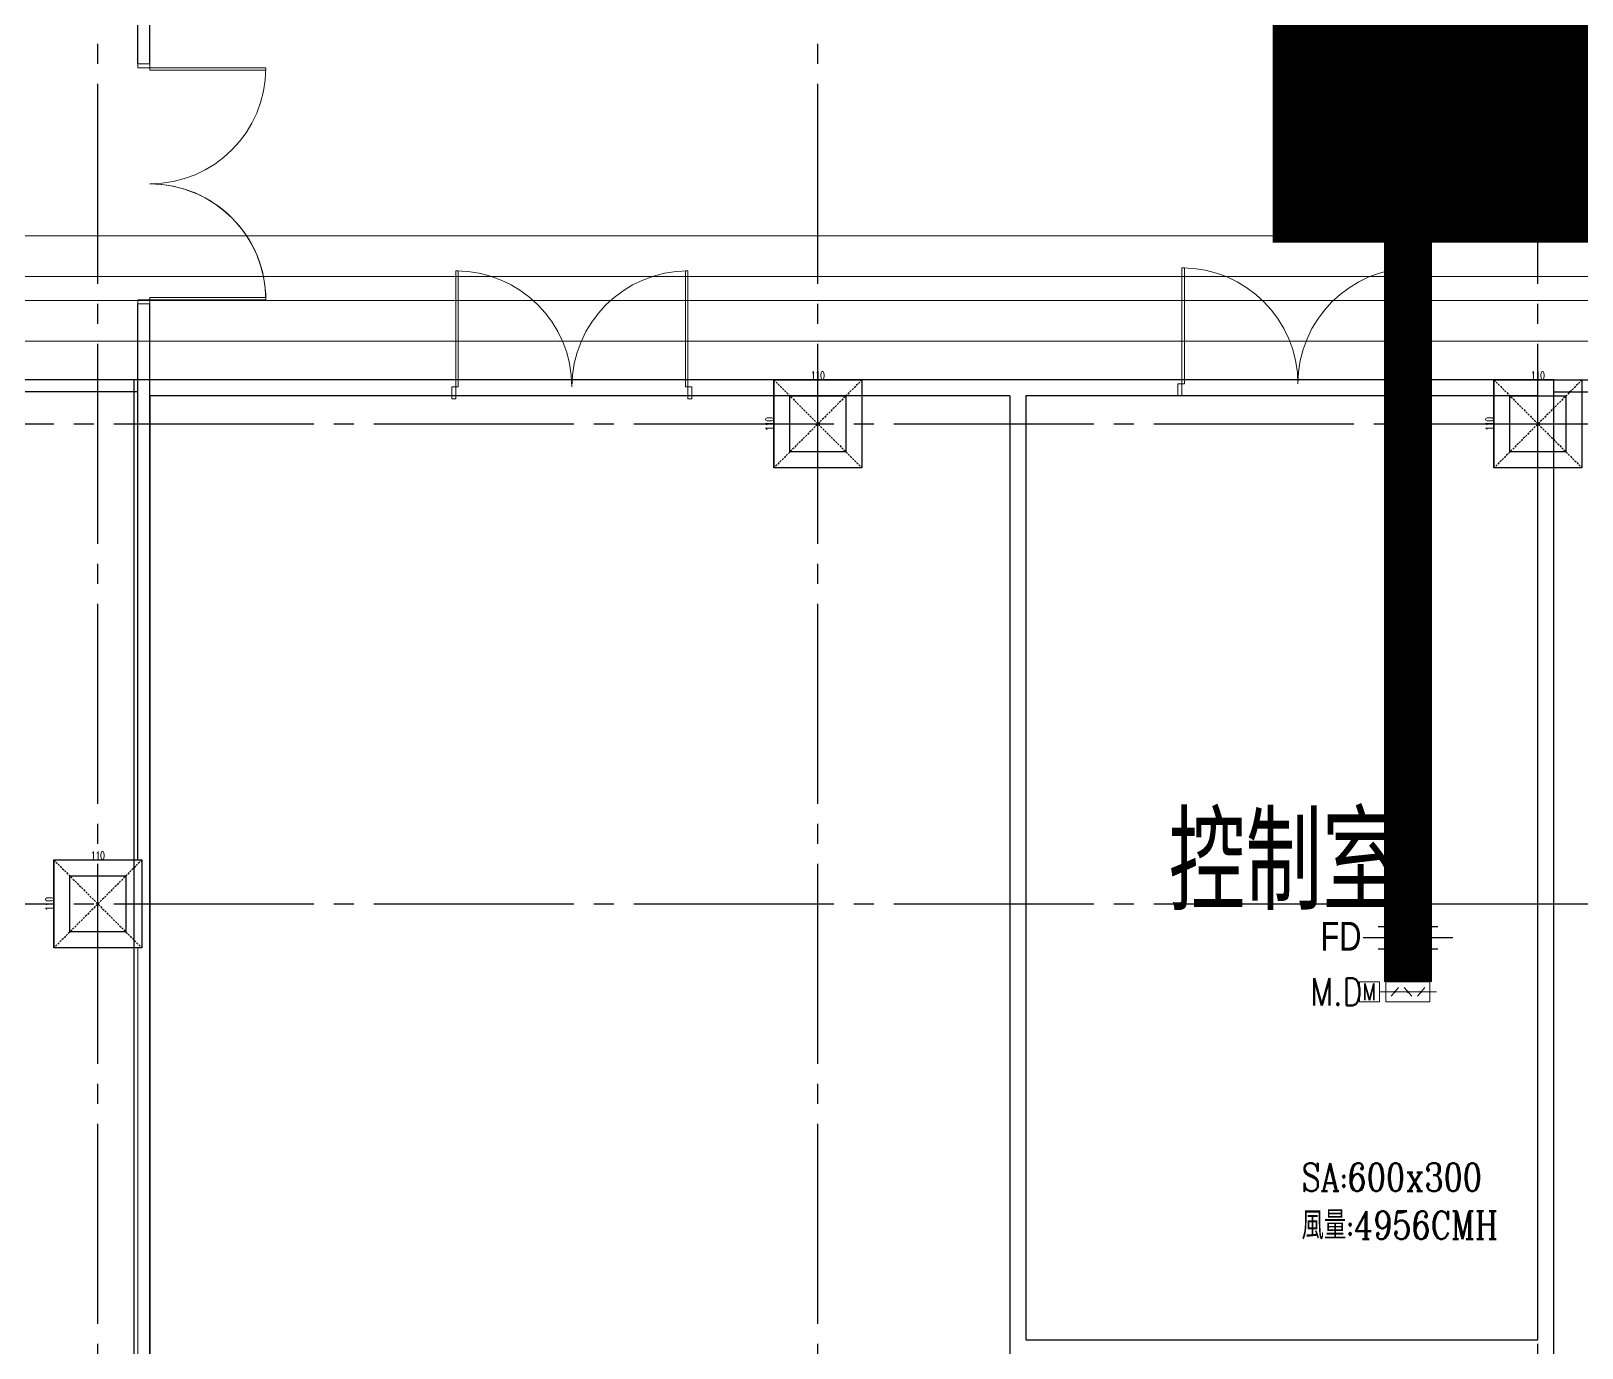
# Model space of a CAD drawing. Extents: x -18489 to 195597, y -1599 to 112111.
# Drawn here: x 1776 to 3715, y 12195 to 13841 of the extents above; entities that cross this region are included whole.
import ezdxf
from ezdxf.enums import TextEntityAlignment as Align

# ---------------------------------------------------------------- set-up
doc = ezdxf.new("R2010")
doc.units = 0
doc.header["$LTSCALE"] = 100
doc.linetypes.add('X-N-FAB-L10$0$COL-CEN-LIN', pattern=[3.25, 2.5, -0.25, 0.25, -0.25])
doc.linetypes.add('X-N-FAB-L10$0$HIDDEN', pattern=[0.375, 0.25, -0.125])
for name, color, linetype, lineweight in [('188K-SM-03-F10-MECH-EQ-Y2257103$0$0-AHU-SA', 5, 'Continuous', 0), ('188K-SM-03-F10-MECH-EQ-Y2257103$0$0-CHR', 3, 'Continuous', 0), ('188K-SM-03-F10-MECH-EQ-Y2257103$0$0-CHS', 4, 'Continuous', 0), ('188K-SM-03-F10-MECH-EQ-Y2257103$0$M-HVAC-CMDUCT', 7, 'Continuous', 0), ('X-N-FAB-L10$0$STEEL1', 8, 'Continuous', 0)]:
    doc.layers.add(name, color=color, linetype=linetype, lineweight=lineweight)
for name, color, linetype in [('188K-SM-03-F10-MECH-EQ-Y2257103$0$07.AC_2(風管)$0$AC_05_風管_TXT', 2, 'Continuous'), ('188K-SM-03-F10-MECH-EQ-Y2257103$0$07.AC_2(風管)$0$AC_05_風管_風路閥件', 7, 'Continuous'), ('188K-SM-03-F10-MECH-EQ-Y2257103$0$M-DETL-03', 3, 'Continuous'), ('188K-SM-03-F10-MECH-EQ-Y2257103$0$WALL-庫板牆', 6, 'Continuous'), ('X-N-FAB-L10$0$0-可燃氣體房', 8, 'Continuous'), ('X-N-FAB-L10$0$0-控制室', 8, 'Continuous'), ('X-N-FAB-L10$0$08', 8, 'Continuous'), ('X-N-FAB-L10$0$200K新增範圍', 8, 'Continuous'), ('X-N-FAB-L10$0$A-WALL-IN', 8, 'Continuous'), ('X-N-FAB-L10$0$BEAM', 8, 'Continuous'), ('X-N-FAB-L10$0$BLOCK', 8, 'Continuous'), ('X-N-FAB-L10$0$CCL', 8, 'X-N-FAB-L10$0$COL-CEN-LIN'), ('X-N-FAB-L10$0$COL', 8, 'Continuous'), ('X-N-FAB-L10$0$COL-S', 8, 'Continuous'), ('X-N-FAB-L10$0$DE-MMTN-F2-Z-000-P-CHEM-L10_0730$0$DOOR', 8, 'Continuous'), ('X-N-FAB-L10$0$DOOR', 8, 'Continuous'), ('X-N-FAB-L10$0$TXT-CODE', 8, 'Continuous'), ('X-N-FAB-L10$0$WALL-P', 8, 'Continuous')]:
    doc.layers.add(name, color=color, linetype=linetype)
doc.styles.add('188K-SM-03-F10-MECH-EQ-Y2257103$0$07.AC_2(風管)$0$CHINA2', font='c2.shx', dxfattribs={"width": 0.8, "bigfont": 'china2.shx'})
doc.styles.add('188K-SM-03-F10-MECH-EQ-Y2257103$0$AA-TXT', font='simplex.shx', dxfattribs={"bigfont": 'china.shx'})
doc.styles.add('188K-SM-03-F10-MECH-EQ-Y2257103$0$STDTEXT', font='complex.shx', dxfattribs={"bigfont": 'chineset.shx'})
doc.styles.add('X-N-FAB-L10$0$CHINA', font='simplex.shx', dxfattribs={"width": 0.75, "bigfont": 'chineset.shx'})
doc.styles.add('X-N-FAB-L10$0$DIM', font='simplex.shx', dxfattribs={"width": 0.67, "bigfont": 'chineset.shx'})
doc.dimstyles.new('X-N-FAB-L10$0$JJP_005_defpoint', dxfattribs={"dimtxt": 20, "dimasz": 0.5, "dimexe": 0.5, "dimexo": 0.5, "dimgap": 0.5, "dimtad": 1, "dimdsep": 46, "dimtxsty": 'X-N-FAB-L10$0$DIM', "dimblk": 'X-N-FAB-L10$0$_None', "dimcen": 10, "dimclrd": 256, "dimclre": 256, "dimclrt": 256, "dimadec": 0, "dimazin": 0, "dimtfac": 1, "dimtix": 1, "dimtmove": 2, "dimatfit": 3, "dimldrblk": 'X-N-FAB-L10$0$_None', "dimfxl": 0.5, "dimtolj": 1, "dimtzin": 0, "dimarcsym": 0})

# ---------------------------------------------------------------- blocks, each defined once
blk = doc.blocks.new('188K-SM-03-F10-MECH-EQ-Y2257103$0$A$Cba7f5b46')
at = {"layer": '188K-SM-03-F10-MECH-EQ-Y2257103$0$M-HVAC-CMDUCT', "color": 3}
for p, q in [((-2.6, 0.05), (2.6, 0.05)), ((-2.6, 0.05), (-2.6, -0.85)), ((2, 0.95), (-2, 0.95)), ((-2, 0.95), (-2, -0.85)), ((-0.86, 0.45), (-1.54, -0.35)), ((0.34, -0.35), (-0.34, 0.45)), ((1.54, 0.45), (0.86, -0.35)), ((2, -0.85), (2, 0.95)), ((-2, -0.85), (2, -0.85))]:
    blk.add_line(p, q, dxfattribs=at)
blk.add_lwpolyline([(-4.4, 0.95), (-2.6, 0.95), (-2.6, -0.85), (-4.4, -0.85)], close=True, dxfattribs=at)
for points in [[(-1.2, 0.1, 1), (-1.2, 0, 1)], [(0, 0.1, 1), (0, 0, 1)], [(1.2, 0.1, 1), (1.2, 0, 1)]]:
    blk.add_lwpolyline(points, format="xyb", close=True, dxfattribs=at)
at = {"layer": '188K-SM-03-F10-MECH-EQ-Y2257103$0$M-HVAC-CMDUCT', "color": 3, "style": '188K-SM-03-F10-MECH-EQ-Y2257103$0$AA-TXT', "width": 0.8}
for s, height, p in [('M.D', 2.5, (-6.5, 0.05)), ('M', 1.5, (-3.5, 0.05))]:
    blk.add_text(s, height=height, dxfattribs=at).set_placement(p, align=Align.MIDDLE_CENTER)
blk = doc.blocks.new('188K-SM-03-F10-MECH-EQ-Y2257103$0$07.AC_2(風管)$0$AC_FD_防火風門')
at = {"color": 2}
for p, q in [((0, 75.4), (0, 18.9)), ((-18.9, 50.3), (-18.9, -50.3)), ((18.9, 50.3), (18.9, -50.3)), ((0, 18.9), (-18.9, 0)), ((18.9, 0), (0, 18.9)), ((-18.9, 0), (0, -18.9)), ((0, -18.9), (18.9, 0)), ((0, -18.9), (0, -75.4))]:
    blk.add_line(p, q, dxfattribs=at)
blk.add_solid([(0, 18.9), (-18.9, 0), (18.9, 0), (0, -18.9)], dxfattribs=at)
blk = doc.blocks.new('188K-SM-03-F10-MECH-EQ-Y2257103')
at = {"layer": '188K-SM-03-F10-MECH-EQ-Y2257103$0$0-AHU-SA'}
for points, const_width in [([(18342.7, 14999.2), (18342.7, 13716.7), (3328.2, 13716.7)], 280), ([(3497.5, 13706), (3497.5, 12652.6)], 60)]:
    blk.add_lwpolyline(points, dxfattribs=dict(at, const_width=const_width))
at = {"layer": '188K-SM-03-F10-MECH-EQ-Y2257103$0$0-CHR'}
for p, q in [((18905.4, 13504.3, -60), (548.7, 13504.3, -60)), ((18905.4, 13453.5, -60), (548.7, 13453.5, -60))]:
    blk.add_line(p, q, dxfattribs=at)
at = {"layer": '188K-SM-03-F10-MECH-EQ-Y2257103$0$0-CHS'}
for p, q in [((18905.4, 13583.7, -60), (548.7, 13585.1, -60)), ((18905.4, 13532.9, -60), (548.7, 13534.3, -60))]:
    blk.add_line(p, q, dxfattribs=at)
at = {"layer": '188K-SM-03-F10-MECH-EQ-Y2257103$0$07.AC_2(風管)$0$AC_05_風管_風路閥件', "xscale": 0.7426000859316879, "yscale": 0.7426000859316879, "zscale": 0.7426000859316879, "rotation": 90}
blk.add_blockref('188K-SM-03-F10-MECH-EQ-Y2257103$0$07.AC_2(風管)$0$AC_FD_防火風門', (3497.5, 12707.9), dxfattribs=at)
at = {"layer": '188K-SM-03-F10-MECH-EQ-Y2257103$0$WALL-庫板牆', "xscale": 13.75, "yscale": 13.75, "zscale": 13.75}
blk.add_blockref('188K-SM-03-F10-MECH-EQ-Y2257103$0$A$Cba7f5b46', (3497.5, 12639.5), dxfattribs=at)
at = {"layer": '188K-SM-03-F10-MECH-EQ-Y2257103$0$07.AC_2(風管)$0$AC_05_風管_TXT', "style": '188K-SM-03-F10-MECH-EQ-Y2257103$0$07.AC_2(風管)$0$CHINA2', "width": 0.8}
blk.add_text('FD', height=36, dxfattribs=at).set_placement((3388.1, 12709.6, 0), align=Align.MIDDLE_LEFT)
at = {"layer": '188K-SM-03-F10-MECH-EQ-Y2257103$0$M-DETL-03', "color": 1, "style": '188K-SM-03-F10-MECH-EQ-Y2257103$0$STDTEXT', "width": 0.8}
for s, p in [('SA:600x300', (3364.4, 12390.8)), ('風量:4956CMH', (3364.4, 12330.8))]:
    blk.add_text(s, height=35, dxfattribs=at).set_placement(p)
blk = doc.blocks.new('*D2397')
at = {"layer": 'DefPoints', "lineweight": -2, "transparency": 16777216}
blk.add_line((0, 0), (110, 0), dxfattribs=at)
at = {"layer": 'DefPoints', "color": 0, "transparency": 16777216}
for p in [(0, 0), (110, 0), (110, 0)]:
    blk.add_point(p, dxfattribs=at)
at = {"layer": 'DefPoints', "transparency": 16777216, "insert": (55, 5.5), "char_height": 10, "attachment_point": 5, "style": 'X-N-FAB-L10$0$DIM'}
blk.add_mtext('\\A1;110', dxfattribs=at)
blk = doc.blocks.new('X-N-FAB-L10$0$_None')
blk = doc.blocks.new('*D2398')
at = {"layer": 'DefPoints', "lineweight": -2, "transparency": 16777216}
blk.add_line((0, 0), (0, -110), dxfattribs=at)
at = {"layer": 'DefPoints', "color": 0, "transparency": 16777216}
for p in [(0, 0), (0, -110), (0, -110)]:
    blk.add_point(p, dxfattribs=at)
at = {"layer": 'DefPoints', "transparency": 16777216, "insert": (-5.5, -55), "char_height": 10, "attachment_point": 5, "rotation": 90, "style": 'X-N-FAB-L10$0$DIM'}
blk.add_mtext('\\A1;110', dxfattribs=at)
blk = doc.blocks.new('X-N-FAB-L10$0$萬用門(22改)-REVISED[26]_1')
at = {"layer": 'X-N-FAB-L10$0$DOOR', "color": 4, "lineweight": 0}
for p, q in [((1368.5, 6015), (1368.5, 6020)), ((1368.5, 6020), (1383.5, 6020)), ((1383.5, 6015), (1368.5, 6015)), ((1383.5, 6020), (1383.5, 6015)), ((1383.5, 6015), (1528.5, 6015)), ((1383.5, 6012), (1383.5, 6015)), ((1528.5, 6012), (1383.5, 6012)), ((1528.5, 6015), (1528.5, 6012)), ((1368.5, 5720), (1368.5, 5725)), ((1368.5, 5725), (1383.5, 5725)), ((1383.5, 5720), (1368.5, 5720)), ((1383.5, 5728), (1528.5, 5728)), ((1383.5, 5725), (1383.5, 5728)), ((1528.5, 5725), (1383.5, 5725)), ((1383.5, 5725), (1383.5, 5720)), ((1528.5, 5728), (1528.5, 5725))]:
    blk.add_line(p, q, dxfattribs=at)
for centre, start, end in [((1383.5, 6015), 270, 0), ((1383.5, 5725), 0, 90)]:
    blk.add_arc(centre, 145, start, end, dxfattribs=at)
blk = doc.blocks.new('X-N-FAB-L10$0$DE-MMTN-F2-Z-000-P-CHEM-L10_0730$0$萬用門(22改)-REVISED[26]_1')
at = {"layer": 'X-N-FAB-L10$0$DE-MMTN-F2-Z-000-P-CHEM-L10_0730$0$DOOR', "color": 4, "lineweight": 0}
for p, q in [((1368.5, 6015), (1368.5, 6020)), ((1368.5, 6020), (1383.5, 6020)), ((1383.5, 6015), (1368.5, 6015)), ((1383.5, 6020), (1383.5, 6015)), ((1383.5, 6015), (1528.5, 6015)), ((1383.5, 6012), (1383.5, 6015)), ((1528.5, 6012), (1383.5, 6012)), ((1528.5, 6015), (1528.5, 6012)), ((1368.5, 5720), (1368.5, 5725)), ((1368.5, 5725), (1383.5, 5725)), ((1383.5, 5720), (1368.5, 5720)), ((1383.5, 5728), (1528.5, 5728)), ((1383.5, 5725), (1383.5, 5728)), ((1528.5, 5725), (1383.5, 5725)), ((1383.5, 5725), (1383.5, 5720)), ((1528.5, 5728), (1528.5, 5725))]:
    blk.add_line(p, q, dxfattribs=at)
for centre, start, end in [((1383.5, 6015), 270, 0), ((1383.5, 5725), 0, 90)]:
    blk.add_arc(centre, 145, start, end, dxfattribs=at)
blk = doc.blocks.new('X-N-FAB-L10$0$A$C59bd90fa')
at = {"layer": 'X-N-FAB-L10$0$WALL-P'}
for p, q in [((-1735, 1835), (-1735, 35)), ((-660, 1835), (-1735, 1835))]:
    blk.add_line(p, q, dxfattribs=at)
blk.add_lwpolyline([(-660, 1835), (-660, 635), (20, 635), (20, 1855), (-1755, 1855), (-1755, 15)], dxfattribs=at)
blk.add_lwpolyline([(-640, 1835), (-640, 655), (0, 655), (0, 1835)], close=True, dxfattribs=at)
at = {"layer": 'X-N-FAB-L10$0$0-可燃氣體房', "xscale": -1, "rotation": 270}
blk.add_blockref('X-N-FAB-L10$0$萬用門(22改)-REVISED[26]_1', (-7077.5, 462.7), dxfattribs=at)
at = {"layer": 'X-N-FAB-L10$0$0-控制室', "ltscale": 80, "xscale": -1, "rotation": 270}
blk.add_blockref('X-N-FAB-L10$0$萬用門(22改)-REVISED[26]_1', (-6170, 466.5), dxfattribs=at)
blk = doc.blocks.new('X-N-FAB-L10$0$A$C969652c4')
at = {"layer": 'X-N-FAB-L10$0$A-WALL-IN'}
for points in [[(1775, 2030), (6540, 2030), (6540, 211)], [(1775, 2015), (6525, 2015), (6525, 211)]]:
    blk.add_lwpolyline(points, dxfattribs=at)
at = {"layer": 'X-N-FAB-L10$0$08', "color": 4, "lineweight": 0}
for name, xscale, rotation in [('X-N-FAB-L10$0$萬用門(22改)-REVISED[26]_1', -1, 180), ('X-N-FAB-L10$0$DE-MMTN-F2-Z-000-P-CHEM-L10_0730$0$萬用門(22改)-REVISED[26]_1', -0.9999999999999942, 180.0000050089563)]:
    blk.add_blockref(name, (-1363.5, 8145), dxfattribs=dict(at, xscale=xscale, rotation=rotation))
at = {"layer": 'X-N-FAB-L10$0$200K新增範圍'}
blk.add_blockref('X-N-FAB-L10$0$A$C59bd90fa', (1755, 175), dxfattribs=at)
blk = doc.blocks.new('*D2807')
at = {"layer": 'DefPoints', "lineweight": -2, "transparency": 16777216}
blk.add_line((1805, 12805), (1915, 12805), dxfattribs=at)
at = {"layer": 'DefPoints', "color": 0, "transparency": 16777216}
for p in [(1805, 12805), (1915, 12805), (1915, 12805)]:
    blk.add_point(p, dxfattribs=at)
at = {"layer": 'DefPoints', "transparency": 16777216, "insert": (1860, 12810.5), "char_height": 10, "attachment_point": 5, "style": 'X-N-FAB-L10$0$DIM'}
blk.add_mtext('\\A1;110', dxfattribs=at)
blk = doc.blocks.new('*D2808')
at = {"layer": 'DefPoints', "lineweight": -2, "transparency": 16777216}
blk.add_line((1805, 12805), (1805, 12695), dxfattribs=at)
at = {"layer": 'DefPoints', "color": 0, "transparency": 16777216}
for p in [(1805, 12805), (1805, 12695), (1805, 12695)]:
    blk.add_point(p, dxfattribs=at)
at = {"layer": 'DefPoints', "transparency": 16777216, "insert": (1799.5, 12750), "char_height": 10, "attachment_point": 5, "rotation": 90, "style": 'X-N-FAB-L10$0$DIM'}
blk.add_mtext('\\A1;110', dxfattribs=at)
blk = doc.blocks.new('*U2396')
at = {"layer": 'DefPoints', "linetype": 'X-N-FAB-L10$0$HIDDEN', "ltscale": 0.1}
for p, q in [((110, 0), (0, -110)), ((0, 0), (110, -110))]:
    blk.add_line(p, q, dxfattribs=at)
at = {"layer": 'X-N-FAB-L10$0$COL', "ltscale": 0.1}
blk.add_lwpolyline([(0, 0), (110, 0), (110, -110), (0, -110)], close=True, dxfattribs=at)
at = {"layer": 'DefPoints'}
dim = blk.add_linear_dim(base=(0, -110), p1=(0, 0), p2=(0, -110), angle=90, dimstyle='X-N-FAB-L10$0$JJP_005_defpoint', override={"dimtxt": 10}, dxfattribs=at)
dim.commit()
dim.dimension.update_dxf_attribs({"geometry": '*D2398', "text_midpoint": (-5.5, -55)})
dim = blk.add_linear_dim(base=(110, 0), p1=(0, 0), p2=(110, 0), dimstyle='X-N-FAB-L10$0$JJP_005_defpoint', override={"dimtxt": 10}, dxfattribs=at)
dim.commit()
dim.dimension.update_dxf_attribs({"geometry": '*D2397', "text_midpoint": (55, 5.5)})
blk = doc.blocks.new('X-N-FAB-L10$0$A$C467ba2ca')
at = {"layer": 'X-N-FAB-L10$0$CCL'}
for p, q in [((-25150, 0), (-25150, 9160)), ((-24250, 0), (-24250, 9160)), ((-23350, 0), (-23350, 9160)), ((-27730, 2750), (360, 2750)), ((-27730, 2150), (360, 2150))]:
    blk.add_line(p, q, dxfattribs=at)
at = {"layer": 'X-N-FAB-L10$0$COL-S'}
for points in [[(-24285, 2785), (-24215, 2785), (-24215, 2715), (-24285, 2715)], [(-23385, 2785), (-23315, 2785), (-23315, 2715), (-23385, 2715)], [(-25185, 2185), (-25115, 2185), (-25115, 2115), (-25185, 2115)]]:
    blk.add_lwpolyline(points, close=True, dxfattribs=at)
at = {"layer": 'X-N-FAB-L10$0$BEAM'}
for p in [(-24305, 2805), (-23405, 2805), (-25205, 2205)]:
    blk.add_blockref('*U2396', p, dxfattribs=at)
blk = doc.blocks.new('X-N-FAB-L10')
at = {"layer": 'DefPoints', "color": 8, "linetype": 'X-N-FAB-L10$0$HIDDEN', "ltscale": 0.1}
for p, q in [((1915, 12805), (1805, 12695)), ((1805, 12805), (1915, 12695))]:
    blk.add_line(p, q, dxfattribs=at)
at = {"layer": 'X-N-FAB-L10$0$A-WALL-IN', "color": 8}
for p, q in [((1910, 13405), (35, 13405)), ((1910, 13390), (105, 13390))]:
    blk.add_line(p, q, dxfattribs=at)
at = {"layer": 'X-N-FAB-L10$0$COL', "color": 8, "ltscale": 0.1}
blk.add_lwpolyline([(1805, 12805), (1915, 12805), (1915, 12695), (1805, 12695)], close=True, dxfattribs=at)
at = {"layer": 'X-N-FAB-L10$0$COL-S', "color": 8}
for p, q in [((1825, 12785), (1895, 12785)), ((1825, 12715), (1825, 12785)), ((1895, 12785), (1895, 12715)), ((1895, 12715), (1825, 12715))]:
    blk.add_line(p, q, dxfattribs=at)
at = {"layer": 'X-N-FAB-L10$0$DOOR', "color": 8, "lineweight": 0}
for p, q in [((1925, 13800), (1910, 13800)), ((1910, 13800), (1910, 13795)), ((1910, 13795), (1925, 13795)), ((1925, 13795), (1925, 13800)), ((2070, 13795), (1925, 13795)), ((1925, 13795), (1925, 13792)), ((1925, 13792), (2070, 13792)), ((2070, 13792), (2070, 13795)), ((1925, 13505), (1910, 13505)), ((1910, 13505), (1910, 13500)), ((1910, 13500), (1925, 13500)), ((2070, 13508), (1925, 13508)), ((1925, 13508), (1925, 13505)), ((1925, 13505), (2070, 13505)), ((1925, 13500), (1925, 13505)), ((2070, 13505), (2070, 13508))]:
    blk.add_line(p, q, dxfattribs=at)
for centre, start, end in [((1925, 13795), 270, 0), ((1925, 13505), 0, 90)]:
    blk.add_arc(centre, 145, start, end, dxfattribs=at)
at = {"layer": 'X-N-FAB-L10$0$STEEL1'}
blk.add_line((1910, 11605), (1910, 12695), dxfattribs=at)
at = {"layer": 'X-N-FAB-L10$0$WALL-P'}
for p, q in [((1925, 13800), (1925, 15150)), ((1910, 13800), (1910, 13895)), ((1910, 12805), (1910, 13500)), ((1925, 11565), (1925, 13500))]:
    blk.add_line(p, q, dxfattribs=at)
blk.add_blockref('X-N-FAB-L10$0$A$C969652c4', (1905, 11375))
at = {"layer": 'X-N-FAB-L10$0$BLOCK'}
blk.add_blockref('X-N-FAB-L10$0$A$C467ba2ca', (27010, 10600), dxfattribs=at)
at = {"layer": 'X-N-FAB-L10$0$TXT-CODE', "color": 8, "style": 'X-N-FAB-L10$0$CHINA', "width": 0.8}
blk.add_text('控制室', height=120, dxfattribs=at).set_placement((3342.394, 12802.234), align=Align.MIDDLE_CENTER)
at = {"layer": 'DefPoints', "color": 8}
dim = blk.add_linear_dim(base=(1915, 12805), p1=(1805, 12805), p2=(1915, 12805), dimstyle='X-N-FAB-L10$0$JJP_005_defpoint', override={"dimtxt": 10}, dxfattribs=at)
dim.commit()
dim.dimension.update_dxf_attribs({"geometry": '*D2807', "text_midpoint": (1860, 12810.5)})
dim = blk.add_linear_dim(base=(1805, 12695), p1=(1805, 12805), p2=(1805, 12695), angle=90, dimstyle='X-N-FAB-L10$0$JJP_005_defpoint', override={"dimtxt": 10}, dxfattribs=at)
dim.commit()
dim.dimension.update_dxf_attribs({"geometry": '*D2808', "text_midpoint": (1799.5, 12750)})

msp = doc.modelspace()

# ---------------------------------------------------------------- block references
msp.add_blockref('188K-SM-03-F10-MECH-EQ-Y2257103', (0, 0))

# ---------------------------------------------------------------- next in the draw order: block references
msp.add_blockref('X-N-FAB-L10', (0, 0))

doc.saveas('drawing.dxf')
